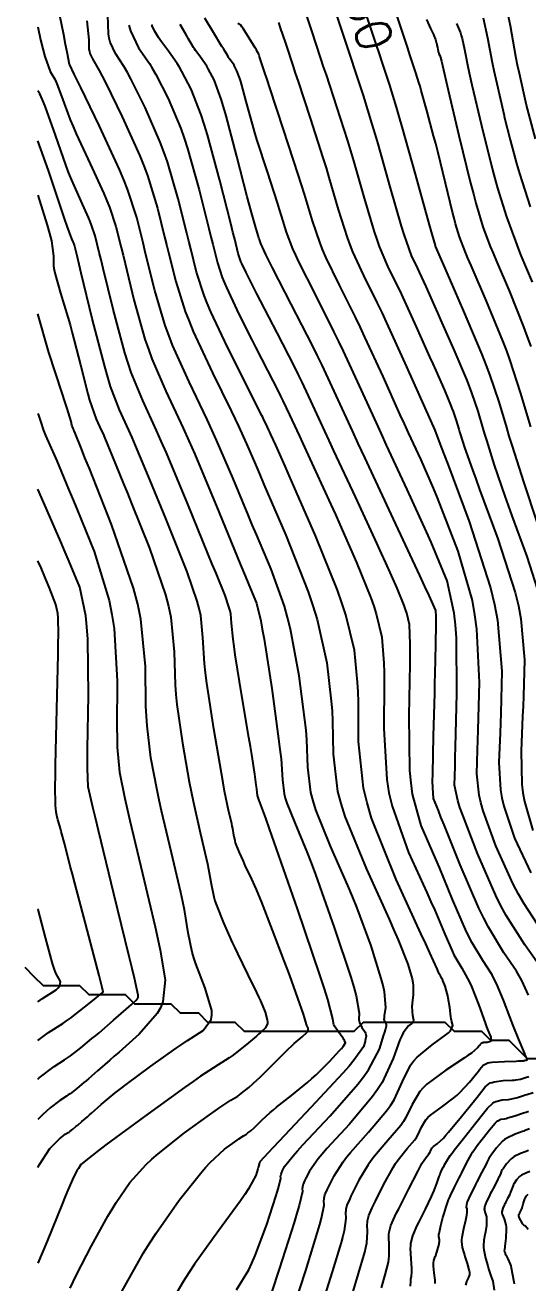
# Model space of a CAD drawing. Header units: metres. Extents: x 837475 to 838479, y 1189012 to 1191015.
# Drawn here: x 837475.1 to 837530.1, y 1190026.6 to 1190164.3 of the extents above; entities that cross this region are included whole.
import ezdxf

# ---------------------------------------------------------------- set-up
doc = ezdxf.new("R2010")
doc.units = ezdxf.units.M
doc.header["$LTSCALE"] = 0.3
for name, color, linetype in [('COTAS 10', 1, 'Continuous'), ('COTAS INT', 252, 'Continuous'), ('DRENAJE', 5, 'Continuous')]:
    doc.layers.add(name, color=color, linetype=linetype)
doc.styles.get("Standard").update_dxf_attribs({"font": 'simplex.shx'})

msp = doc.modelspace()

# ---------------------------------------------------------------- linework, layer by layer
at = {"layer": 'COTAS 10'}
for points in [[(837531.18, 1190109.88), (837529.75, 1190114.18), (837528.43, 1190118.32), (837528.12, 1190119.31), (837527.84, 1190120.25), (837527.01, 1190123.07), (837526, 1190126.07), (837525.6, 1190127.11), (837525.15, 1190128.24), (837523.11, 1190133.07), (837521.2, 1190137.44), (837520.83, 1190138.27), (837520.54, 1190138.95), (837520.07, 1190140.03), (837520.05, 1190140.06), (837520.05, 1190140.08), (837520.05, 1190140.09), (837520.03, 1190140.17), (837519.68, 1190141.43), (837519.47, 1190142.19), (837519.21, 1190143.12), (837517.86, 1190148), (837516.4, 1190153.19), (837516.07, 1190154.32), (837515.78, 1190155.32), (837515.01, 1190157.86), (837514.32, 1190159.92), (837514.21, 1190160.26), (837513.9, 1190161.18), (837513.56, 1190162.21), (837510.51, 1190171.37)], [(837530.97, 1190151.87), (837530.11, 1190155.13), (837530, 1190155.53), (837529.22, 1190159), (837529.03, 1190159.94), (837528.85, 1190160.88), (837528.25, 1190164.22), (837527.59, 1190167.35)], [(837481.87, 1190164.78), (837482.08, 1190162.69), (837482.11, 1190161.67), (837482.15, 1190161.44), (837482.21, 1190161.22), (837482.5, 1190160.61), (837483.23, 1190159.35), (837483.56, 1190158.72), (837483.94, 1190157.97), (837485.76, 1190154.27), (837487.67, 1190150), (837488.11, 1190148.9), (837488.51, 1190147.83), (837489.61, 1190144.27), (837490.43, 1190141), (837490.65, 1190140.13), (837490.86, 1190139.27), (837491.6, 1190136.25), (837492.65, 1190132.94), (837493.06, 1190131.88), (837493.52, 1190130.77), (837495.62, 1190126.25), (837497.68, 1190122.08), (837498.12, 1190121.18), (837498.49, 1190120.39), (837499.37, 1190118.46), (837500.33, 1190116.19), (837500.76, 1190115.19), (837501.26, 1190114.02), (837503.67, 1190108.46), (837506.1, 1190102.28), (837506.62, 1190100.73), (837507.07, 1190099.25), (837508.14, 1190094.48), (837508.63, 1190090.31), (837508.72, 1190089.22), (837508.78, 1190088.14), (837508.83, 1190084.48), (837509.33, 1190080.41), (837509.68, 1190079.09), (837510.12, 1190077.68), (837512.47, 1190071.89), (837514.96, 1190066.43), (837515.49, 1190065.23), (837515.94, 1190064.17), (837517.02, 1190061.5), (837517.48, 1190059.89), (837517.56, 1190059.51), (837517.61, 1190059.15), (837517.6, 1190058.09), (837517.49, 1190057.28), (837517.47, 1190057.08), (837517.46, 1190056.9), (837517.48, 1190056.32), (837517.54, 1190055.87), (837517.56, 1190055.77), (837517.57, 1190055.67), (837517.64, 1190055.41), (837517.59, 1190055.19), (837517.54, 1190055.12), (837517.47, 1190055.05), (837517.08, 1190054.75), (837516.51, 1190054), (837516.34, 1190053.64), (837516.15, 1190053.22), (837515.41, 1190051.16), (837514.19, 1190048.55), (837513.71, 1190047.79), (837513.15, 1190047), (837510.61, 1190044), (837508.14, 1190041.3), (837507.63, 1190040.71), (837507.19, 1190040.19), (837506.24, 1190038.84), (837505.85, 1190038.07), (837505.77, 1190037.91), (837505.7, 1190037.76), (837505.54, 1190037.4), (837505.48, 1190037.13), (837505.47, 1190037.05), (837505.46, 1190036.96), (837505.48, 1190036.6), (837505.11, 1190035.06), (837504.87, 1190034.23), (837504.56, 1190033.22), (837502.93, 1190028.12), (837501.3, 1190023.09)], [(837531.56, 1190061.12), (837529.83, 1190063.6), (837527.77, 1190066.84), (837527.21, 1190067.9), (837526.65, 1190069.01), (837524.63, 1190073.6), (837523.02, 1190077.8), (837522.71, 1190078.67), (837522.47, 1190079.42), (837522.11, 1190081.08), (837522.18, 1190083.14), (837522.21, 1190084.13), (837522.24, 1190085.3), (837522.39, 1190091.08), (837522.33, 1190097.23), (837522.22, 1190098.64), (837522.09, 1190099.92), (837521.3, 1190103.47), (837520.01, 1190106.65), (837519.56, 1190107.7), (837519.07, 1190108.82), (837516.95, 1190113.47), (837514.69, 1190118.32), (837514.12, 1190119.57), (837513.57, 1190120.77), (837511.74, 1190124.8), (837509.97, 1190128.61), (837509.46, 1190129.69), (837508.92, 1190130.78), (837506.89, 1190134.8), (837505.12, 1190138.32), (837504.76, 1190139.11), (837504.44, 1190139.81), (837503.74, 1190141.64), (837503.2, 1190143.44), (837502.98, 1190144.11), (837502.74, 1190144.87), (837501.64, 1190148.26), (837500.5, 1190151.8), (837500.24, 1190152.67), (837500, 1190153.47), (837499.32, 1190155.94), (837498.84, 1190157.74), (837498.72, 1190158.13), (837498.62, 1190158.48), (837498.31, 1190159.32), (837498.05, 1190159.8), (837497.99, 1190159.92), (837497.92, 1190160.03), (837497.69, 1190160.36), (837497.49, 1190160.62), (837497.44, 1190160.69), (837497.4, 1190160.75), (837497.3, 1190160.93), (837497.01, 1190161.42), (837496.86, 1190161.67), (837496.67, 1190161.98), (837495.75, 1190163.51), (837494.79, 1190165.08)], [(837476.51, 1190145.69), (837477.54, 1190142.41), (837477.79, 1190141.48), (837477.99, 1190140.69), (837478.21, 1190139.01), (837478.24, 1190137.92), (837478.31, 1190137.5), (837478.41, 1190137.04), (837479.01, 1190134.97), (837479.81, 1190132.32), (837480.04, 1190131.49), (837480.28, 1190130.62), (837481.17, 1190127.13), (837481.99, 1190123.93), (837482.18, 1190123.24), (837482.37, 1190122.64), (837482.91, 1190121.17), (837483.46, 1190119.98), (837483.65, 1190119.55), (837483.85, 1190119.08), (837484.7, 1190117.04), (837485.9, 1190114.1), (837486.32, 1190113.06), (837486.77, 1190111.93), (837488.72, 1190107.04), (837490.48, 1190101.95), (837490.81, 1190100.68), (837491.07, 1190099.48), (837491.45, 1190095.69), (837491.55, 1190092.09), (837491.63, 1190091.03), (837491.74, 1190089.93), (837492.33, 1190085.69), (837493.08, 1190081.48), (837493.29, 1190080.4), (837493.51, 1190079.36), (837494.28, 1190075.93), (837494.94, 1190073.12), (837495.08, 1190072.48), (837495.2, 1190071.9), (837495.47, 1190070.28), (837495.77, 1190068.88), (837495.9, 1190068.43), (837496.06, 1190067.95), (837496.83, 1190066.01), (837497.78, 1190063.87), (837498.07, 1190063.27), (837498.35, 1190062.66), (837499.46, 1190060.41), (837500.45, 1190058.38), (837500.68, 1190057.91), (837500.87, 1190057.48), (837501.4, 1190056.25), (837501.63, 1190055.39), (837501.64, 1190055.19), (837501.64, 1190055.02), (837501.42, 1190054.53), (837500.88, 1190054.02), (837500.67, 1190053.83), (837500.43, 1190053.62), (837499.35, 1190052.69), (837498.11, 1190051.71), (837497.78, 1190051.46), (837497.44, 1190051.23), (837496.26, 1190050.49), (837494.32, 1190049.22), (837493.5, 1190048.65), (837492.56, 1190047.99), (837488.18, 1190044.82), (837483.96, 1190041.72), (837483.14, 1190041.09), (837482.46, 1190040.57), (837481.23, 1190039.55), (837480.95, 1190039.14), (837480.87, 1190039), (837480.78, 1190038.86), (837480.45, 1190038.26), (837479.79, 1190036.76), (837479.5, 1190036.06), (837479.16, 1190035.23), (837477.54, 1190031.17), (837476.51, 1190028.77)], [(837476.51, 1190057.36), (837477.01, 1190057.73), (837478.5, 1190058.7), (837478.75, 1190058.92), (837478.93, 1190059.11), (837478.98, 1190059.59), (837478.48, 1190060.53), (837478.31, 1190061.01), (837478.13, 1190061.58), (837477.34, 1190064.42), (837476.53, 1190067.48), (837476.51, 1190067.53)], [(837517.3, 1190026.26), (837517.33, 1190026.79), (837517.34, 1190026.92), (837517.35, 1190027.03), (837517.42, 1190027.34), (837517.46, 1190027.78), (837517.46, 1190027.97), (837517.45, 1190028.19), (837517.36, 1190029.23), (837517.31, 1190030.36), (837517.33, 1190030.65), (837517.35, 1190030.91), (837517.56, 1190031.74), (837517.94, 1190032.64), (837518.08, 1190032.95), (837518.24, 1190033.28), (837518.93, 1190034.68), (837519.61, 1190036.07), (837519.76, 1190036.4), (837519.9, 1190036.71), (837520.24, 1190037.59), (837520.46, 1190038.25), (837520.51, 1190038.4), (837520.57, 1190038.54), (837520.75, 1190038.97), (837520.93, 1190039.32), (837520.98, 1190039.43), (837521.03, 1190039.53), (837521.23, 1190039.91), (837521.66, 1190040.55), (837521.86, 1190040.82), (837522.09, 1190041.14), (837523.24, 1190042.61), (837524.47, 1190044.14), (837524.75, 1190044.49), (837525, 1190044.81), (837525.72, 1190045.72), (837526.31, 1190046.28), (837526.48, 1190046.39), (837526.66, 1190046.48), (837527.33, 1190046.63), (837528.03, 1190046.69), (837528.21, 1190046.71), (837528.39, 1190046.75), (837529.03, 1190046.91), (837529.68, 1190047.12), (837529.86, 1190047.18), (837530.05, 1190047.24), (837530.75, 1190047.46)], [(837530.17, 1190032.44), (837530.03, 1190032.63), (837529.88, 1190032.8), (837529.84, 1190032.84), (837529.81, 1190032.86), (837529.72, 1190032.91), (837529.63, 1190032.99), (837529.59, 1190033.03), (837529.55, 1190033.1), (837529.37, 1190033.42), (837529.21, 1190033.76), (837529.19, 1190033.84), (837529.17, 1190033.9), (837529.18, 1190034.08), (837529.24, 1190034.21), (837529.26, 1190034.24), (837529.28, 1190034.28), (837529.36, 1190034.43), (837529.45, 1190034.65), (837529.48, 1190034.73), (837529.51, 1190034.83), (837529.64, 1190035.25), (837529.79, 1190035.69), (837529.83, 1190035.79), (837529.87, 1190035.88), (837530.02, 1190036.14), (837530.18, 1190036.31)]]:
    msp.add_lwpolyline(points, dxfattribs=at)
at = {"layer": 'COTAS INT'}
for points in [[(837530.46, 1190120.33), (837529.35, 1190124.1), (837528.23, 1190127.59), (837527.85, 1190128.65), (837527.42, 1190129.76), (837525.62, 1190134.1), (837523.93, 1190137.99), (837523.58, 1190138.81), (837523.29, 1190139.51), (837522.65, 1190141.13), (837522.23, 1190142.56), (837522.07, 1190143.16), (837521.9, 1190143.83), (837521.13, 1190146.99), (837520.28, 1190150.46), (837520.06, 1190151.34), (837519.84, 1190152.19), (837519.1, 1190154.96), (837518.49, 1190157.14), (837518.35, 1190157.61), (837518.23, 1190158.03), (837517.9, 1190159.1), (837517.28, 1190160.96), (837516.97, 1190161.89), (837516.6, 1190162.99), (837512.99, 1190173.84)], [(837498.25, 1190025.84), (837499.59, 1190028.04), (837499.95, 1190028.78), (837500.31, 1190029.59), (837501.57, 1190032.98), (837502.55, 1190036.05), (837502.73, 1190036.66), (837502.88, 1190037.16), (837503.1, 1190038.07), (837503.09, 1190038.28), (837503.1, 1190038.33), (837503.1, 1190038.38), (837503.14, 1190038.52), (837503.23, 1190038.73), (837503.27, 1190038.81), (837503.31, 1190038.91), (837503.53, 1190039.35), (837504.45, 1190040.51), (837504.94, 1190041.06), (837505.53, 1190041.71), (837508.5, 1190044.9), (837511.54, 1190048.35), (837512.17, 1190049.17), (837512.71, 1190049.94), (837513.91, 1190052.21), (837514.4, 1190053.75), (837514.5, 1190054.06), (837514.57, 1190054.31), (837514.69, 1190054.76), (837514.67, 1190054.89), (837514.65, 1190054.92), (837514.63, 1190054.97), (837514.52, 1190055.13), (837514.44, 1190055.49), (837514.45, 1190055.66), (837514.46, 1190055.85), (837514.59, 1190056.76), (837514.46, 1190058.47), (837514.31, 1190059.15), (837514.11, 1190059.93), (837512.99, 1190063.51), (837511.42, 1190067.74), (837510.95, 1190068.92), (837510.46, 1190070.11), (837508.55, 1190074.43), (837506.94, 1190078.41), (837506.64, 1190079.38), (837506.4, 1190080.28), (837506.06, 1190083.07), (837505.96, 1190086.07), (837505.87, 1190087.11), (837505.75, 1190088.24), (837505.13, 1190093.07), (837504.17, 1190098.16), (837503.85, 1190099.45), (837503.51, 1190100.69), (837502.06, 1190104.74), (837500.43, 1190108.53), (837499.97, 1190109.61), (837499.52, 1190110.7), (837497.84, 1190114.74), (837496.08, 1190118.86), (837495.57, 1190119.99), (837495.05, 1190121.13), (837493.08, 1190125.24), (837491.26, 1190129.26), (837490.84, 1190130.35), (837490.44, 1190131.43), (837489.32, 1190135.24), (837488.46, 1190138.74), (837488.24, 1190139.62), (837488.03, 1190140.48), (837487.34, 1190143.26), (837486.32, 1190146.34), (837485.91, 1190147.38), (837485.44, 1190148.51), (837483.26, 1190153.24), (837481.2, 1190157.48), (837480.81, 1190158.29), (837480.5, 1190158.94), (837480, 1190159.98), (837479.99, 1190159.99), (837479.99, 1190159.99), (837479.99, 1190159.99), (837479.99, 1190160), (837479.72, 1190161.34), (837479.55, 1190162.19), (837479.34, 1190163.25), (837478.24, 1190168.77)], [(837504.51, 1190023.83), (837505.83, 1190027.96), (837507.14, 1190032.14), (837507.38, 1190032.98), (837507.58, 1190033.69), (837507.85, 1190035.13), (837507.83, 1190035.64), (837507.84, 1190035.77), (837507.85, 1190035.89), (837507.94, 1190036.26), (837508.18, 1190036.79), (837508.28, 1190037), (837508.39, 1190037.24), (837508.95, 1190038.34), (837509.93, 1190039.86), (837510.31, 1190040.36), (837510.74, 1190040.89), (837512.72, 1190043.1), (837514.69, 1190045.43), (837515.12, 1190046.04), (837515.5, 1190046.63), (837516.44, 1190048.66), (837517.31, 1190050.44), (837517.65, 1190050.89), (837518.02, 1190051.31), (837519.68, 1190052.68), (837521.19, 1190053.75), (837521.47, 1190053.99), (837521.68, 1190054.2), (837521.95, 1190054.77), (837521.81, 1190055.32), (837521.77, 1190055.53), (837521.73, 1190055.75), (837521.6, 1190056.74), (837521.44, 1190057.78), (837521.38, 1190058.05), (837521.33, 1190058.29), (837521.09, 1190059.09), (837520.86, 1190059.7), (837520.8, 1190059.83), (837520.75, 1190059.94), (837520.6, 1190060.22), (837520.46, 1190060.44), (837520.42, 1190060.52), (837520.38, 1190060.61), (837520.22, 1190060.99), (837519.43, 1190062.75), (837518.98, 1190063.71), (837518.45, 1190064.87), (837515.72, 1190070.77), (837513.05, 1190077.48), (837512.55, 1190079.16), (837512.16, 1190080.76), (837511.6, 1190085.88), (837511.61, 1190090.22), (837511.57, 1190091.32), (837511.52, 1190092.39), (837511.16, 1190095.88), (837510.23, 1190099.75), (837509.8, 1190101.05), (837509.31, 1190102.45), (837506.94, 1190108.34), (837504.55, 1190113.84), (837504.04, 1190115), (837503.59, 1190116.01), (837502.55, 1190118.34), (837502.02, 1190119.48), (837501.9, 1190119.74), (837501.79, 1190119.97), (837501.5, 1190120.61), (837501.23, 1190121.18), (837501.14, 1190121.37), (837501.04, 1190121.57), (837500.61, 1190122.4), (837499.81, 1190123.99), (837499.47, 1190124.66), (837499.08, 1190125.43), (837497.27, 1190129.06), (837495.45, 1190132.93), (837495.06, 1190133.86), (837494.72, 1190134.71), (837493.88, 1190137.27), (837493.26, 1190139.8), (837493.05, 1190140.64), (837492.83, 1190141.53), (837491.89, 1190145.28), (837490.7, 1190149.33), (837490.32, 1190150.42), (837489.91, 1190151.49), (837488.27, 1190155.28), (837486.68, 1190158.44), (837486.31, 1190159.12), (837485.97, 1190159.73), (837485.01, 1190161.22), (837484.42, 1190162.45), (837484.32, 1190162.88), (837484.24, 1190163.35), (837484.17, 1190165.4)], [(837505.65, 1190166.11), (837506.46, 1190163.69), (837507.46, 1190160.66), (837507.76, 1190159.76), (837508.06, 1190158.85), (837509.21, 1190155.37), (837510.4, 1190151.63), (837510.73, 1190150.55), (837511.06, 1190149.46), (837512.23, 1190145.37), (837513.34, 1190141.67), (837513.62, 1190140.83), (837513.89, 1190140.06), (837514.8, 1190137.93), (837515.79, 1190135.93), (837516.12, 1190135.23), (837516.47, 1190134.48), (837517.93, 1190131.26), (837519.39, 1190128.01), (837519.74, 1190127.23), (837520.06, 1190126.5), (837521.01, 1190124.34), (837521.7, 1190122.73), (837521.84, 1190122.35), (837521.98, 1190122.01), (837522.31, 1190121.01), (837522.59, 1190120.08), (837522.68, 1190119.77), (837522.78, 1190119.45), (837523.22, 1190118.08), (837524.08, 1190115.63), (837524.44, 1190114.62), (837524.87, 1190113.46), (837526.87, 1190108.08), (837528.77, 1190102.2), (837529.12, 1190100.73), (837529.4, 1190099.32), (837529.78, 1190094.83), (837529.67, 1190090.83), (837529.63, 1190089.74), (837529.58, 1190088.66), (837529.41, 1190084.83), (837529.49, 1190081.19), (837529.61, 1190080.24), (837529.77, 1190079.31), (837530.71, 1190076.13)], [(837476.51, 1190164.11), (837476.82, 1190162.69), (837477.05, 1190161.7), (837477.27, 1190160.88), (837477.87, 1190159.23), (837478.36, 1190158.38), (837478.5, 1190158.06), (837478.65, 1190157.71), (837479.23, 1190156.12), (837480.06, 1190153.93), (837480.37, 1190153.2), (837480.71, 1190152.42), (837482.25, 1190149.14), (837483.75, 1190145.87), (837484.08, 1190145.09), (837484.36, 1190144.38), (837485.06, 1190142.25), (837485.63, 1190139.95), (837485.84, 1190139.12), (837486.06, 1190138.21), (837487.03, 1190134.22), (837488.24, 1190129.93), (837488.61, 1190128.83), (837489, 1190127.76), (837490.54, 1190124.22), (837492.42, 1190120.19), (837493.03, 1190118.81), (837493.68, 1190117.32), (837496.32, 1190111.02), (837498.71, 1190105.21), (837499.19, 1190104.03), (837499.6, 1190103.04), (837500.44, 1190101.02), (837500.91, 1190099.1), (837501.08, 1190098.17), (837501.27, 1190097.07), (837502.11, 1190091.67), (837502.87, 1190086.16), (837503.01, 1190085), (837503.13, 1190083.99), (837503.29, 1190081.67), (837503.47, 1190080.15), (837503.6, 1190079.66), (837503.77, 1190079.14), (837504.64, 1190076.98), (837505.97, 1190073.79), (837506.42, 1190072.61), (837506.9, 1190071.3), (837508.95, 1190065.53), (837510.77, 1190060.08), (837511.1, 1190058.97), (837511.36, 1190058.04), (837511.7, 1190056.14), (837511.66, 1190055.44), (837511.68, 1190055.27), (837511.72, 1190055.1), (837511.99, 1190054.57), (837512.27, 1190054.15), (837512.33, 1190054.04), (837512.37, 1190053.94), (837512.44, 1190053.63), (837512.39, 1190053.28), (837512.36, 1190053.16), (837512.33, 1190053.02), (837512.15, 1190052.44), (837511.14, 1190051.01), (837510.58, 1190050.35), (837509.89, 1190049.57), (837506.39, 1190045.79), (837502.92, 1190042.12), (837502.26, 1190041.41), (837501.72, 1190040.83), (837500.83, 1190039.85), (837500.76, 1190039.72), (837500.76, 1190039.7), (837500.73, 1190039.66), (837500.73, 1190039.62), (837500.72, 1190039.61), (837500.72, 1190039.6), (837500.73, 1190039.55), (837500.67, 1190039.34), (837500.64, 1190039.22), (837500.59, 1190039.08), (837500.37, 1190038.36), (837499.57, 1190036.9), (837499.17, 1190036.29), (837498.69, 1190035.59), (837496.3, 1190032.32), (837493.66, 1190028.66), (837493.03, 1190027.71), (837492.44, 1190026.79), (837490.63, 1190023.7)], [(837486.48, 1190164.32), (837486.64, 1190163.67), (837487.52, 1190161.83), (837488.72, 1190160.11), (837489.07, 1190159.53), (837489.42, 1190158.91), (837490.78, 1190156.29), (837492.15, 1190152.99), (837492.52, 1190151.93), (837492.89, 1190150.82), (837494.16, 1190146.29), (837495.23, 1190142.06), (837495.46, 1190141.14), (837495.66, 1190140.33), (837496.17, 1190138.29), (837496.69, 1190136.69), (837496.9, 1190136.15), (837497.15, 1190135.57), (837498.29, 1190133.15), (837499.62, 1190130.49), (837499.99, 1190129.77), (837500.35, 1190129.05), (837501.66, 1190126.51), (837502.82, 1190124.25), (837503.09, 1190123.7), (837503.34, 1190123.19), (837504.06, 1190121.66), (837504.85, 1190119.92), (837505.14, 1190119.29), (837505.47, 1190118.58), (837506.91, 1190115.49), (837508.6, 1190111.81), (837509.09, 1190110.74), (837509.58, 1190109.64), (837511.4, 1190105.49), (837512.96, 1190101.62), (837513.28, 1190100.7), (837513.56, 1190099.84), (837514.18, 1190097.29), (837514.4, 1190094.46), (837514.43, 1190093.43), (837514.44, 1190092.29), (837514.38, 1190087.29), (837514.7, 1190081.73), (837514.95, 1190080.25), (837515.29, 1190078.79), (837517.09, 1190073.72), (837519.08, 1190069.35), (837519.54, 1190068.34), (837519.95, 1190067.42), (837521.06, 1190064.78), (837521.85, 1190062.95), (837522.06, 1190062.52), (837522.25, 1190062.14), (837522.91, 1190061.06), (837523.56, 1190059.94), (837523.76, 1190059.52), (837523.97, 1190059.06), (837524.77, 1190057.02), (837525.49, 1190055.06), (837525.64, 1190054.65), (837525.78, 1190054.29), (837526.08, 1190053.49), (837526.14, 1190053.14), (837526.1, 1190053.07), (837526.06, 1190053.02), (837525.71, 1190052.93), (837525.33, 1190052.91), (837525.25, 1190052.89), (837525.18, 1190052.88), (837525.04, 1190052.82), (837524.91, 1190052.65), (837524.86, 1190052.59), (837524.65, 1190052.33), (837523.97, 1190051.77), (837523.62, 1190051.52), (837523.21, 1190051.24), (837521.18, 1190049.91), (837519.11, 1190048.37), (837518.68, 1190047.96), (837518.31, 1190047.55), (837517.48, 1190046.15), (837516.8, 1190044.71), (837516.53, 1190044.29), (837516.23, 1190043.85), (837514.83, 1190042.2), (837513.35, 1190040.48), (837512.99, 1190040.01), (837512.66, 1190039.54), (837511.65, 1190037.84), (837510.93, 1190036.4), (837510.78, 1190036.09), (837510.65, 1190035.81), (837510.35, 1190035.13), (837510.23, 1190034.64), (837510.21, 1190034.49), (837510.2, 1190034.32), (837510.23, 1190033.65), (837510.05, 1190032.31), (837509.9, 1190031.73), (837509.72, 1190031.04), (837508.73, 1190027.81), (837507.72, 1190024.57)], [(837510.93, 1190025.31), (837511.63, 1190027.65), (837512.3, 1190029.96), (837512.42, 1190030.47), (837512.51, 1190030.94), (837512.6, 1190032.18), (837512.57, 1190033), (837512.58, 1190033.21), (837512.6, 1190033.4), (837512.75, 1190034), (837513.12, 1190034.84), (837513.29, 1190035.18), (837513.47, 1190035.56), (837514.36, 1190037.34), (837515.4, 1190039.22), (837515.68, 1190039.66), (837515.96, 1190040.07), (837516.94, 1190041.3), (837517.77, 1190042.28), (837517.95, 1190042.54), (837518.11, 1190042.79), (837518.51, 1190043.64), (837519, 1190044.47), (837519.22, 1190044.71), (837519.48, 1190044.95), (837520.7, 1190045.86), (837522.06, 1190046.85), (837522.4, 1190047.14), (837522.72, 1190047.44), (837523.77, 1190048.57), (837524.58, 1190049.58), (837524.75, 1190049.8), (837524.9, 1190049.99), (837525.27, 1190050.45), (837525.76, 1190050.69), (837525.99, 1190050.73), (837526.26, 1190050.77), (837527.58, 1190050.86), (837528.86, 1190050.89), (837529.11, 1190050.9), (837529.31, 1190050.9), (837529.65, 1190050.92), (837529.68, 1190050.93), (837529.7, 1190050.94), (837529.74, 1190050.95), (837529.8, 1190050.96), (837529.82, 1190050.97), (837529.85, 1190050.98), (837529.97, 1190051), (837530.06, 1190051.04), (837530.07, 1190051.06), (837530.08, 1190051.09), (837530.04, 1190051.2), (837529.85, 1190051.59), (837529.77, 1190051.79), (837529.66, 1190052.03), (837529.16, 1190053.24), (837528.54, 1190054.79), (837528.36, 1190055.25), (837528.18, 1190055.73), (837527.5, 1190057.55), (837526.72, 1190059.39), (837526.48, 1190059.86), (837526.23, 1190060.33), (837525.21, 1190061.91), (837524.04, 1190063.84), (837523.69, 1190064.53), (837523.32, 1190065.28), (837521.91, 1190068.57), (837520.47, 1190072.08), (837520.09, 1190072.98), (837519.72, 1190073.84), (837518.46, 1190076.67), (837517.52, 1190080.1), (837517.36, 1190081.34), (837517.23, 1190082.71), (837517.15, 1190088.69), (837517.27, 1190094.37), (837517.28, 1190095.54), (837517.28, 1190096.54), (837517.19, 1190098.69), (837516.9, 1190099.92), (837516.76, 1190100.33), (837516.61, 1190100.78), (837515.85, 1190102.65), (837514.61, 1190105.44), (837514.14, 1190106.47), (837513.61, 1190107.61), (837511.27, 1190112.65), (837508.92, 1190117.69), (837508.39, 1190118.84), (837507.91, 1190119.87), (837506.62, 1190122.7), (837505.44, 1190125.21), (837505.04, 1190126.03), (837504.59, 1190126.92), (837502.7, 1190130.62), (837500.89, 1190134.12), (837500.5, 1190134.88), (837500.16, 1190135.55), (837499.31, 1190137.23), (837498.85, 1190138.21), (837498.75, 1190138.44), (837498.66, 1190138.66), (837498.45, 1190139.31), (837498.06, 1190140.86), (837497.86, 1190141.65), (837497.62, 1190142.59), (837496.44, 1190147.3), (837495.08, 1190152.31), (837494.73, 1190153.45), (837494.39, 1190154.48), (837493.29, 1190157.3), (837492.29, 1190159.22), (837492.02, 1190159.69), (837491.76, 1190160.12), (837490.83, 1190161.45), (837490.05, 1190162.48), (837489.87, 1190162.73), (837489.71, 1190162.96), (837489.28, 1190163.68), (837489.01, 1190164.22), (837488.94, 1190164.34)], [(837530.23, 1190058.09), (837529.48, 1190059.71), (837529.2, 1190060.21), (837528.89, 1190060.73), (837527.52, 1190062.75), (837525.83, 1190065.54), (837525.32, 1190066.53), (837524.79, 1190067.62), (837522.75, 1190072.37), (837520.99, 1190076.75), (837520.64, 1190077.61), (837520.36, 1190078.32), (837519.82, 1190079.62), (837519.74, 1190080.85), (837519.73, 1190081.53), (837519.74, 1190082.35), (837519.82, 1190086.5), (837519.95, 1190091.13), (837519.98, 1190092.25), (837520, 1190093.3), (837520.08, 1190096.5), (837520.13, 1190098.74), (837520.13, 1190099.18), (837520.13, 1190099.55), (837520.08, 1190100.23), (837519.33, 1190101.87), (837518.88, 1190102.84), (837518.32, 1190104.04), (837515.43, 1190110.23), (837512.3, 1190116.96), (837511.58, 1190118.49), (837510.94, 1190119.89), (837509.18, 1190123.75), (837507.63, 1190127.07), (837507.11, 1190128.12), (837506.56, 1190129.24), (837504.26, 1190133.75), (837502.2, 1190137.75), (837501.8, 1190138.54), (837501.47, 1190139.19), (837500.91, 1190140.4), (837500.77, 1190140.83), (837500.72, 1190141), (837500.67, 1190141.18), (837500.4, 1190142), (837499.89, 1190143.79), (837499.68, 1190144.58), (837499.44, 1190145.5), (837498.31, 1190149.91), (837497.12, 1190154.39), (837496.83, 1190155.36), (837496.57, 1190156.22), (837495.8, 1190158.31), (837495.17, 1190159.51), (837495, 1190159.8), (837494.84, 1190160.08), (837494.26, 1190160.91), (837493.77, 1190161.55), (837493.66, 1190161.71), (837493.56, 1190161.85), (837493.29, 1190162.31), (837492.98, 1190162.86), (837492.86, 1190163.07), (837492.72, 1190163.31), (837492.08, 1190164.37)], [(837532.13, 1190064.44), (837529.74, 1190068.09), (837529.14, 1190069.16), (837528.55, 1190070.26), (837526.65, 1190074.44), (837525.27, 1190078.3), (837525.01, 1190079.19), (837524.81, 1190080.01), (837524.55, 1190082.33), (837524.65, 1190084.98), (837524.68, 1190086), (837524.72, 1190087.15), (837524.85, 1190092.33), (837524.58, 1190098.19), (837524.36, 1190099.76), (837524.08, 1190101.31), (837522.52, 1190106.71), (837520.7, 1190111.44), (837520.25, 1190112.56), (837519.82, 1190113.61), (837518.46, 1190116.71), (837517.09, 1190119.68), (837516.65, 1190120.64), (837516.19, 1190121.66), (837514.3, 1190125.84), (837512.32, 1190130.16), (837511.8, 1190131.26), (837511.29, 1190132.33), (837509.53, 1190135.84), (837508.05, 1190138.9), (837507.71, 1190139.68), (837507.41, 1190140.43), (837506.57, 1190142.88), (837505.7, 1190145.79), (837505.38, 1190146.83), (837505.02, 1190147.96), (837503.42, 1190152.88), (837501.92, 1190157.45), (837501.62, 1190158.35), (837501.37, 1190159.1), (837500.9, 1190160.52), (837500.79, 1190160.85), (837500.77, 1190160.93), (837500.75, 1190160.99), (837500.7, 1190161.12), (837500.53, 1190161.44), (837500.43, 1190161.61), (837500.3, 1190161.82), (837499.66, 1190162.9), (837498.99, 1190163.94), (837498.85, 1190164.14), (837498.72, 1190164.29), (837498.42, 1190164.49)], [(837502.86, 1190164.58), (837503.04, 1190164.02), (837503.12, 1190163.77), (837503.22, 1190163.49), (837503.68, 1190162.1), (837504.42, 1190159.88), (837504.69, 1190159.06), (837504.99, 1190158.15), (837506.32, 1190154.13), (837507.71, 1190149.79), (837508.06, 1190148.69), (837508.38, 1190147.63), (837509.4, 1190144.13), (837510.37, 1190141.05), (837510.67, 1190140.25), (837510.97, 1190139.48), (837512.16, 1190136.89), (837513.65, 1190133.87), (837514.15, 1190132.83), (837514.67, 1190131.7), (837516.86, 1190126.89), (837519.49, 1190121.04), (837519.98, 1190119.95), (837520.57, 1190118.4), (837520.93, 1190117.43), (837521.38, 1190116.23), (837523.74, 1190109.95), (837526.07, 1190102.7), (837526.5, 1190100.88), (837526.84, 1190099.15), (837527.32, 1190093.58), (837527.19, 1190088.99), (837527.15, 1190087.87), (837527.12, 1190086.82), (837526.97, 1190083.58), (837527.15, 1190080.6), (837527.31, 1190079.72), (837527.52, 1190078.8), (837528.68, 1190075.28), (837530.46, 1190071.5)], [(837509.23, 1190165.28), (837510.83, 1190160.47), (837511.14, 1190159.55), (837512.11, 1190156.61), (837513.09, 1190153.47), (837513.41, 1190152.42), (837513.74, 1190151.3), (837515.06, 1190146.61), (837516.3, 1190142.29), (837516.57, 1190141.4), (837516.82, 1190140.64), (837517.43, 1190138.98), (837517.92, 1190137.99), (837518.08, 1190137.65), (837518.26, 1190137.27), (837518.98, 1190135.69), (837519.94, 1190133.54), (837520.26, 1190132.81), (837520.6, 1190132.03), (837522.04, 1190128.75), (837523.42, 1190125.5), (837523.72, 1190124.74), (837523.98, 1190124.04), (837524.66, 1190122.04), (837525.21, 1190120.16), (837525.4, 1190119.54), (837525.61, 1190118.88), (837526.48, 1190116.13), (837527.63, 1190112.75), (837528, 1190111.7), (837528.4, 1190110.58), (837530.04, 1190106.13), (837531.48, 1190101.67)], [(837519.04, 1190164.91), (837519.49, 1190163.93), (837519.75, 1190163.43), (837519.81, 1190163.3), (837519.86, 1190163.17), (837520.03, 1190162.72), (837520.15, 1190162.31), (837520.17, 1190162.22), (837520.2, 1190162.12), (837520.26, 1190161.85), (837520.3, 1190161.63), (837520.31, 1190161.58), (837520.32, 1190161.53), (837520.35, 1190161.38), (837520.39, 1190161.24), (837520.4, 1190161.2), (837520.42, 1190161.15), (837520.51, 1190160.97), (837520.6, 1190160.75), (837520.62, 1190160.69), (837520.64, 1190160.62), (837520.69, 1190160.35), (837521.01, 1190158.94), (837521.2, 1190158.15), (837521.43, 1190157.18), (837522.6, 1190152.23), (837523.89, 1190147), (837524.19, 1190145.84), (837524.46, 1190144.83), (837525.23, 1190142.23), (837526.04, 1190140.08), (837526.34, 1190139.34), (837526.67, 1190138.54), (837528.13, 1190135.13), (837529.69, 1190131.28), (837530.09, 1190130.2), (837530.47, 1190129.11)], [(837522.35, 1190164.47), (837522.77, 1190163.48), (837522.86, 1190163.17), (837522.95, 1190162.86), (837523.21, 1190161.65), (837523.62, 1190159.59), (837523.81, 1190158.74), (837524.03, 1190157.78), (837525.07, 1190153.33), (837526.25, 1190148.62), (837526.55, 1190147.5), (837526.84, 1190146.45), (837527.81, 1190143.33), (837528.79, 1190140.65), (837529.09, 1190139.87), (837529.4, 1190139.09), (837530.64, 1190136.16)], [(837525.27, 1190165.11), (837525.73, 1190162.93), (837526.23, 1190160.23), (837526.42, 1190159.34), (837526.63, 1190158.39), (837527.54, 1190154.43), (837527.57, 1190154.29), (837528.22, 1190151.76), (837528.61, 1190150.25), (837528.92, 1190149.15), (837529.23, 1190148.08), (837530.39, 1190144.43)], [(837485.7, 1190025.65), (837488.09, 1190029.88), (837488.77, 1190030.98), (837489.45, 1190032.05), (837491.97, 1190035.65), (837494.3, 1190038.58), (837494.85, 1190039.22), (837495.38, 1190039.79), (837496.95, 1190041.24), (837498.08, 1190042.06), (837498.32, 1190042.23), (837498.53, 1190042.38), (837499.04, 1190042.71), (837499.34, 1190042.9), (837499.43, 1190042.96), (837499.51, 1190043.02), (837499.83, 1190043.27), (837500.22, 1190043.62), (837500.34, 1190043.74), (837500.48, 1190043.88), (837501.06, 1190044.45), (837501.94, 1190045.26), (837502.27, 1190045.53), (837502.64, 1190045.84), (837504.28, 1190047.13), (837506.06, 1190048.57), (837506.52, 1190048.98), (837506.97, 1190049.38), (837508.44, 1190050.83), (837509.54, 1190052.03), (837509.75, 1190052.27), (837509.92, 1190052.48), (837510.19, 1190052.87), (837510.08, 1190053.13), (837510.01, 1190053.25), (837509.92, 1190053.38), (837509.45, 1190054.02), (837509, 1190054.71), (837508.92, 1190054.87), (837508.86, 1190055.03), (837508.81, 1190055.52), (837508.26, 1190057.62), (837507.88, 1190058.79), (837507.42, 1190060.23), (837504.92, 1190067.56), (837502.38, 1190074.87), (837501.88, 1190076.3), (837501.47, 1190077.47), (837500.72, 1190079.53), (837500.59, 1190079.86), (837500.56, 1190079.95), (837500.54, 1190080.02), (837500.51, 1190080.26), (837500.48, 1190080.7), (837500.45, 1190080.9), (837500.42, 1190081.14), (837500.26, 1190082.29), (837499.92, 1190084.46), (837499.78, 1190085.33), (837499.61, 1190086.32), (837498.85, 1190090.89), (837498.13, 1190095.36), (837498, 1190096.29), (837497.89, 1190097.08), (837497.72, 1190098.85), (837497.62, 1190099.86), (837497.56, 1190100.18), (837497.47, 1190100.52), (837497, 1190101.87), (837496.02, 1190104.3), (837495.61, 1190105.31), (837495.13, 1190106.47), (837492.92, 1190111.87), (837490.58, 1190117.48), (837490.02, 1190118.77), (837489.51, 1190119.94), (837487.99, 1190123.2), (837486.74, 1190126.26), (837486.39, 1190127.3), (837486.04, 1190128.43), (837484.75, 1190133.2), (837483.66, 1190137.67), (837483.43, 1190138.61), (837483.24, 1190139.42), (837482.79, 1190141.24), (837482.4, 1190142.41), (837482.24, 1190142.8), (837482.07, 1190143.23), (837481.24, 1190145.03), (837480.22, 1190147.35), (837479.92, 1190148.11), (837479.62, 1190148.92), (837478.46, 1190152.25), (837477.31, 1190155.43), (837477.01, 1190156.14), (837476.72, 1190156.77), (837476.51, 1190157.13)], [(837480.05, 1190026.02), (837480.38, 1190026.72), (837480.75, 1190027.48), (837482.4, 1190030.67), (837484.19, 1190033.9), (837484.65, 1190034.67), (837485.1, 1190035.4), (837486.6, 1190037.6), (837488.38, 1190039.58), (837489, 1190040.16), (837489.67, 1190040.75), (837492.56, 1190043.03), (837495.32, 1190045.02), (837495.91, 1190045.44), (837496.43, 1190045.8), (837497.65, 1190046.6), (837498.39, 1190047.06), (837498.6, 1190047.21), (837498.81, 1190047.36), (837499.59, 1190047.98), (837500.53, 1190048.83), (837500.84, 1190049.13), (837501.18, 1190049.46), (837502.58, 1190050.86), (837503.96, 1190052.24), (837504.28, 1190052.54), (837504.58, 1190052.82), (837505.44, 1190053.56), (837505.96, 1190054.03), (837506.05, 1190054.13), (837506.11, 1190054.23), (837506.11, 1190054.51), (837505.98, 1190054.7), (837505.96, 1190054.75), (837505.94, 1190054.78), (837505.92, 1190054.89), (837505.78, 1190055.39), (837505.69, 1190055.67), (837505.58, 1190056.01), (837504.97, 1190057.79), (837504.09, 1190060.26), (837503.8, 1190061.04), (837503.49, 1190061.87), (837502.21, 1190065.24), (837500.98, 1190068.37), (837500.7, 1190069.05), (837500.45, 1190069.66), (837499.76, 1190071.2), (837499.26, 1190072.21), (837499.13, 1190072.49), (837499.01, 1190072.76), (837498.57, 1190073.72), (837498.23, 1190074.59), (837498.16, 1190074.8), (837498.1, 1190075), (837497.97, 1190075.64), (837497.84, 1190076.36), (837497.79, 1190076.62), (837497.73, 1190076.91), (837497.43, 1190078.17), (837496.96, 1190080.44), (837496.79, 1190081.36), (837496.6, 1190082.41), (837495.76, 1190087.27), (837495, 1190092.26), (837494.85, 1190093.4), (837494.74, 1190094.43), (837494.59, 1190097.27), (837494.35, 1190099.67), (837494.18, 1190100.43), (837493.97, 1190101.23), (837492.86, 1190104.46), (837491.39, 1190108.11), (837490.96, 1190109.19), (837490.52, 1190110.28), (837488.81, 1190114.46), (837487.21, 1190118.28), (837486.84, 1190119.16), (837486.49, 1190119.96), (837485.45, 1190122.18), (837484.48, 1190124.76), (837484.16, 1190125.77), (837483.83, 1190126.93), (837482.47, 1190132.18), (837481.26, 1190137.14), (837481.03, 1190138.1), (837480.84, 1190138.89), (837480.51, 1190140.23), (837480.44, 1190140.44), (837480.41, 1190140.51), (837480.38, 1190140.59), (837480.23, 1190140.92), (837479.73, 1190142.29), (837479.48, 1190143.02), (837479.18, 1190143.91), (837477.69, 1190148.39), (837476.51, 1190151.64)], [(837476.51, 1190039.25), (837476.68, 1190039.58), (837477.84, 1190041.31), (837478.71, 1190042.18), (837478.9, 1190042.36), (837479.07, 1190042.51), (837479.52, 1190042.87), (837479.84, 1190043.06), (837479.93, 1190043.12), (837480.02, 1190043.19), (837480.33, 1190043.43), (837480.68, 1190043.71), (837480.78, 1190043.8), (837480.89, 1190043.89), (837481.33, 1190044.27), (837481.93, 1190044.8), (837482.15, 1190044.99), (837482.39, 1190045.2), (837483.43, 1190046.12), (837484.99, 1190047.4), (837485.55, 1190047.84), (837486.17, 1190048.32), (837488.89, 1190050.34), (837491.65, 1190052.31), (837492.3, 1190052.75), (837492.89, 1190053.15), (837494.62, 1190054.24), (837495.5, 1190055.43), (837495.57, 1190055.9), (837495.55, 1190056.43), (837494.83, 1190058.87), (837493.8, 1190061.52), (837493.59, 1190062.19), (837493.4, 1190062.83), (837492.97, 1190064.93), (837492.55, 1190067.44), (837492.37, 1190068.34), (837492.15, 1190069.34), (837491.13, 1190073.69), (837490.05, 1190078.29), (837489.8, 1190079.45), (837489.56, 1190080.55), (837488.89, 1190084.1), (837488.47, 1190087.59), (837488.4, 1190088.65), (837488.35, 1190089.76), (837488.31, 1190094.1), (837487.79, 1190099.29), (837487.44, 1190100.93), (837486.99, 1190102.66), (837484.59, 1190109.62), (837482.15, 1190115.75), (837481.67, 1190116.94), (837481.28, 1190117.91), (837480.6, 1190119.62), (837480.49, 1190119.88), (837480.46, 1190119.94), (837480.44, 1190120), (837480.37, 1190120.15), (837480.3, 1190120.33), (837480.28, 1190120.41), (837480.25, 1190120.5), (837480.15, 1190120.9), (837479.71, 1190122.35), (837479.47, 1190123.1), (837479.18, 1190124), (837477.73, 1190128.48), (837476.51, 1190132.71)], [(837476.51, 1190121.79), (837476.58, 1190121.59), (837476.79, 1190120.96), (837477.13, 1190119.92), (837477.36, 1190119.37), (837477.5, 1190119.05), (837477.68, 1190118.65), (837478.58, 1190116.59), (837479.88, 1190113.52), (837480.31, 1190112.48), (837480.77, 1190111.36), (837482.66, 1190106.67), (837484.31, 1190101.32), (837484.62, 1190099.8), (837484.86, 1190098.25), (837485.18, 1190092.52), (837485.15, 1190087.42), (837485.18, 1190086.28), (837485.21, 1190085.25), (837485.46, 1190082.52), (837486.05, 1190079.62), (837486.3, 1190078.49), (837486.59, 1190077.22), (837487.98, 1190071.44), (837489.36, 1190065.58), (837489.65, 1190064.25), (837489.9, 1190063.05), (837490.45, 1190059.77), (837490.2, 1190057.38), (837489.93, 1190056.73), (837489.58, 1190056.09), (837487.62, 1190053.83), (837485.4, 1190051.87), (837484.88, 1190051.42), (837484.41, 1190051), (837483.05, 1190049.81), (837482.05, 1190048.95), (837481.8, 1190048.73), (837481.56, 1190048.53), (837480.77, 1190047.88), (837480.04, 1190047.32), (837479.84, 1190047.18), (837479.64, 1190047.04), (837478.91, 1190046.59), (837477.86, 1190045.78), (837477.47, 1190045.42), (837477.03, 1190045.01), (837476.51, 1190044.49)], [(837476.51, 1190048.92), (837476.66, 1190049.05), (837478.29, 1190050.31), (837479.44, 1190051.02), (837479.75, 1190051.24), (837480.07, 1190051.46), (837481.2, 1190052.33), (837482.43, 1190053.35), (837482.81, 1190053.67), (837483.21, 1190054), (837484.78, 1190055.36), (837486.17, 1190056.58), (837486.46, 1190056.83), (837486.71, 1190057.04), (837487.23, 1190057.51), (837487.43, 1190057.73), (837487.46, 1190057.79), (837487.49, 1190057.86), (837487.51, 1190058.09), (837487.08, 1190059.95), (837486.82, 1190061.03), (837486.5, 1190062.35), (837484.83, 1190069.2), (837483.14, 1190076.15), (837482.81, 1190077.53), (837482.53, 1190078.69), (837482.03, 1190080.93), (837481.95, 1190082.91), (837481.95, 1190083.9), (837481.96, 1190085.08), (837482.04, 1190090.93), (837481.97, 1190097.07), (837481.89, 1190098.43), (837481.77, 1190099.64), (837481.1, 1190102.77), (837479.94, 1190105.59), (837479.51, 1190106.61), (837479.03, 1190107.73), (837476.92, 1190112.59), (837476.51, 1190113.51)], [(837476.51, 1190053.14), (837477.67, 1190054.03), (837479.23, 1190055), (837479.66, 1190055.3), (837480.09, 1190055.6), (837481.63, 1190056.78), (837482.87, 1190057.78), (837483.11, 1190057.98), (837483.31, 1190058.14), (837483.64, 1190058.41), (837483.65, 1190058.51), (837483.65, 1190058.56), (837483.64, 1190058.63), (837483.57, 1190058.96), (837483.22, 1190060.27), (837483.04, 1190060.96), (837482.82, 1190061.79), (837481.72, 1190065.95), (837480.55, 1190070.37), (837480.29, 1190071.36), (837480.06, 1190072.24), (837479.45, 1190074.6), (837479.07, 1190076.03), (837478.99, 1190076.35), (837478.91, 1190076.62), (837478.71, 1190077.29), (837478.58, 1190077.79), (837478.55, 1190077.96), (837478.52, 1190078.15), (837478.44, 1190078.91), (837478.42, 1190081.04), (837478.44, 1190082.08), (837478.46, 1190083.31), (837478.58, 1190089.41), (837478.72, 1190095.42), (837478.74, 1190096.61), (837478.76, 1190097.59), (837478.75, 1190099.41), (837478.69, 1190099.91), (837478.66, 1190100.07), (837478.63, 1190100.23), (837478.48, 1190100.86), (837477.74, 1190102.77), (837477.34, 1190103.73), (837476.86, 1190104.88), (837476.51, 1190105.67)], [(837514.14, 1190026.05), (837514.52, 1190027.5), (837514.88, 1190028.87), (837514.94, 1190029.22), (837514.98, 1190029.56), (837514.98, 1190030.7), (837514.94, 1190031.68), (837514.95, 1190031.93), (837514.98, 1190032.15), (837515.15, 1190032.87), (837515.6, 1190033.87), (837515.79, 1190034.27), (837516.01, 1190034.73), (837517.07, 1190036.84), (837518.13, 1190038.89), (837518.36, 1190039.31), (837518.56, 1190039.67), (837519.05, 1190040.4), (837519.31, 1190040.71), (837519.36, 1190040.79), (837519.41, 1190040.86), (837519.54, 1190041.13), (837519.69, 1190041.39), (837519.76, 1190041.46), (837519.84, 1190041.54), (837520.22, 1190041.82), (837520.9, 1190042.46), (837521.18, 1190042.76), (837521.48, 1190043.11), (837522.9, 1190044.82), (837524.3, 1190046.58), (837524.59, 1190046.95), (837524.86, 1190047.28), (837525.49, 1190048.08), (837526.03, 1190048.49), (837526.23, 1190048.56), (837526.46, 1190048.63), (837527.46, 1190048.75), (837528.44, 1190048.79), (837528.66, 1190048.8), (837528.85, 1190048.82), (837529.34, 1190048.92), (837529.68, 1190049.02), (837529.78, 1190049.05), (837529.88, 1190049.09), (837530.25, 1190049.2)], [(837520, 1190026.55), (837520, 1190026.73), (837519.99, 1190026.91), (837519.91, 1190027.7), (837519.82, 1190028.45), (837519.81, 1190028.61), (837519.81, 1190028.75), (837519.85, 1190029.07), (837519.97, 1190029.37), (837520.01, 1190029.49), (837520.06, 1190029.62), (837520.26, 1190030.24), (837520.43, 1190030.85), (837520.46, 1190030.98), (837520.48, 1190031.09), (837520.49, 1190031.34), (837520.45, 1190031.47), (837520.44, 1190031.51), (837520.43, 1190031.54), (837520.4, 1190031.65), (837520.42, 1190031.9), (837520.44, 1190032.02), (837520.47, 1190032.17), (837520.64, 1190032.9), (837520.86, 1190033.75), (837520.92, 1190033.97), (837520.98, 1190034.19), (837521.21, 1190034.93), (837521.48, 1190035.69), (837521.58, 1190035.92), (837521.68, 1190036.16), (837522.12, 1190037.09), (837522.62, 1190038.1), (837522.76, 1190038.38), (837522.91, 1190038.67), (837523.45, 1190039.73), (837523.97, 1190040.68), (837524.1, 1190040.9), (837524.22, 1190041.1), (837524.6, 1190041.65), (837525.01, 1190042.16), (837525.15, 1190042.34), (837525.3, 1190042.53), (837525.95, 1190043.35), (837526.58, 1190044.08), (837526.73, 1190044.22), (837526.86, 1190044.34), (837527.21, 1190044.52), (837527.61, 1190044.58), (837527.76, 1190044.62), (837527.94, 1190044.67), (837528.73, 1190044.91), (837529.68, 1190045.21), (837529.95, 1190045.3), (837530.22, 1190045.39)], [(837530.33, 1190043.46), (837530.04, 1190043.36), (837529.83, 1190043.28), (837529.7, 1190043.23), (837529.55, 1190043.18), (837528.75, 1190042.89), (837527.84, 1190042.45), (837527.61, 1190042.29), (837527.39, 1190042.12), (837526.71, 1190041.39), (837526.2, 1190040.7), (837526.1, 1190040.57), (837526.03, 1190040.45), (837525.88, 1190040.22), (837525.75, 1190039.93), (837525.67, 1190039.78), (837525.58, 1190039.6), (837525.12, 1190038.71), (837524.57, 1190037.67), (837524.43, 1190037.39), (837524.3, 1190037.12), (837523.84, 1190036.22), (837523.51, 1190035.49), (837523.46, 1190035.33), (837523.42, 1190035.2), (837523.41, 1190034.9), (837523.47, 1190034.7), (837523.48, 1190034.63), (837523.48, 1190034.56), (837523.47, 1190034.26), (837523.39, 1190033.79), (837523.35, 1190033.61), (837523.31, 1190033.42), (837523.09, 1190032.52), (837522.92, 1190031.58), (837522.9, 1190031.35), (837522.89, 1190031.14), (837522.96, 1190030.48), (837523.14, 1190029.88), (837523.2, 1190029.69), (837523.26, 1190029.5), (837523.49, 1190028.73), (837523.69, 1190028.05), (837523.72, 1190027.91), (837523.75, 1190027.78), (837523.76, 1190027.5), (837523.68, 1190027.29), (837523.65, 1190027.22), (837523.61, 1190027.13), (837523.43, 1190026.74), (837523.33, 1190026.35)], [(837530.22, 1190041.1), (837530.1, 1190041.05), (837529.96, 1190040.99), (837529.34, 1190040.76), (837528.65, 1190040.43), (837528.48, 1190040.31), (837528.32, 1190040.18), (837527.81, 1190039.64), (837527.43, 1190039.1), (837527.35, 1190038.97), (837527.28, 1190038.86), (837527.14, 1190038.56), (837527, 1190038.23), (837526.94, 1190038.1), (837526.87, 1190037.95), (837526.53, 1190037.28), (837526.14, 1190036.54), (837526.04, 1190036.34), (837525.94, 1190036.15), (837525.62, 1190035.5), (837525.41, 1190034.94), (837525.39, 1190034.8), (837525.38, 1190034.67), (837525.47, 1190034.26), (837525.61, 1190033.83), (837525.63, 1190033.69), (837525.64, 1190033.53), (837525.61, 1190032.88), (837525.51, 1190032.2), (837525.48, 1190032.03), (837525.45, 1190031.86), (837525.33, 1190031.29), (837525.28, 1190030.67), (837525.3, 1190030.47), (837525.33, 1190030.24), (837525.53, 1190029.32), (837525.77, 1190028.47), (837525.82, 1190028.3), (837525.86, 1190028.15), (837525.96, 1190027.83), (837526.04, 1190027.59), (837526.07, 1190027.48), (837526.11, 1190027.36), (837526.31, 1190026.79), (837526.48, 1190025.8)], [(837530.38, 1190038.81), (837529.92, 1190038.63), (837529.47, 1190038.41), (837529.36, 1190038.33), (837529.25, 1190038.25), (837528.91, 1190037.89), (837528.65, 1190037.49), (837528.59, 1190037.38), (837528.53, 1190037.27), (837528.39, 1190036.91), (837528.26, 1190036.53), (837528.21, 1190036.42), (837528.16, 1190036.3), (837527.94, 1190035.86), (837527.71, 1190035.41), (837527.65, 1190035.29), (837527.59, 1190035.18), (837527.4, 1190034.79), (837527.31, 1190034.39), (837527.32, 1190034.26), (837527.34, 1190034.13), (837527.54, 1190033.61), (837527.75, 1190032.96), (837527.78, 1190032.74), (837527.79, 1190032.5), (837527.74, 1190031.5), (837527.64, 1190030.61), (837527.62, 1190030.44), (837527.6, 1190030.3), (837527.57, 1190030.07), (837527.57, 1190030.05), (837527.57, 1190030.04), (837527.57, 1190030.03), (837527.58, 1190030), (837527.65, 1190029.86), (837527.68, 1190029.78), (837527.73, 1190029.69), (837527.97, 1190029.25), (837528.22, 1190028.65), (837528.28, 1190028.46), (837528.33, 1190028.27), (837528.48, 1190027.5), (837528.62, 1190026.71), (837528.67, 1190026.5)]]:
    msp.add_lwpolyline(points, dxfattribs=at)
at = {"layer": 'DRENAJE'}
for points in [[(837476.12, 1190060.13, 0), (837475.12, 1190061.13, 0)], [(837531.1, 1190051.14, 0), (837530.11, 1190051.14, 0), (837529.11, 1190052.13, 0), (837528.11, 1190053.13, 0), (837527.11, 1190053.13, 0), (837526.11, 1190053.13, 0), (837525.11, 1190054.13, 0), (837524.11, 1190054.13, 0), (837523.11, 1190054.13, 0), (837522.11, 1190054.13, 0), (837521.11, 1190055.13, 0), (837520.11, 1190055.13, 0), (837519.11, 1190055.13, 0), (837518.11, 1190055.13, 0), (837517.11, 1190055.13, 0), (837516.11, 1190055.13, 0), (837515.11, 1190055.13, 0), (837514.11, 1190055.13, 0), (837513.11, 1190055.13, 0), (837512.11, 1190055.13, 0), (837511.11, 1190054.13, 0), (837510.11, 1190054.13, 0), (837509.11, 1190054.13, 0), (837508.11, 1190054.13, 0), (837507.11, 1190054.13, 0), (837506.11, 1190054.13, 0), (837505.11, 1190054.13, 0), (837504.11, 1190054.13, 0), (837503.11, 1190054.13, 0), (837502.11, 1190054.13, 0), (837501.11, 1190054.13, 0), (837500.12, 1190054.13, 0), (837499.12, 1190054.13, 0), (837498.12, 1190055.13, 0), (837497.12, 1190055.13, 0), (837496.12, 1190055.13, 0), (837495.12, 1190055.13, 0), (837494.12, 1190056.13, 0), (837493.12, 1190056.13, 0), (837492.12, 1190056.13, 0), (837491.12, 1190057.13, 0), (837490.12, 1190057.13, 0), (837489.12, 1190057.13, 0), (837488.12, 1190057.13, 0), (837487.12, 1190057.13, 0), (837486.12, 1190058.13, 0), (837485.12, 1190058.13, 0), (837484.12, 1190058.13, 0), (837483.12, 1190058.13, 0), (837482.12, 1190058.13, 0), (837481.12, 1190059.13, 0), (837480.12, 1190059.13, 0), (837479.12, 1190059.13, 0), (837478.12, 1190059.13, 0), (837477.12, 1190059.13, 0), (837476.12, 1190060.13, 0)]]:
    msp.add_polyline3d(points, dxfattribs=at)

# ---------------------------------------------------------------- texts
at = {"layer": 'COTAS 10', "insert": (837507.92, 1190173.49), "char_height": 3.8, "attachment_point": 7, "rotation": 287.9812}
msp.add_mtext('1630', dxfattribs=at)

doc.saveas('drawing.dxf')
